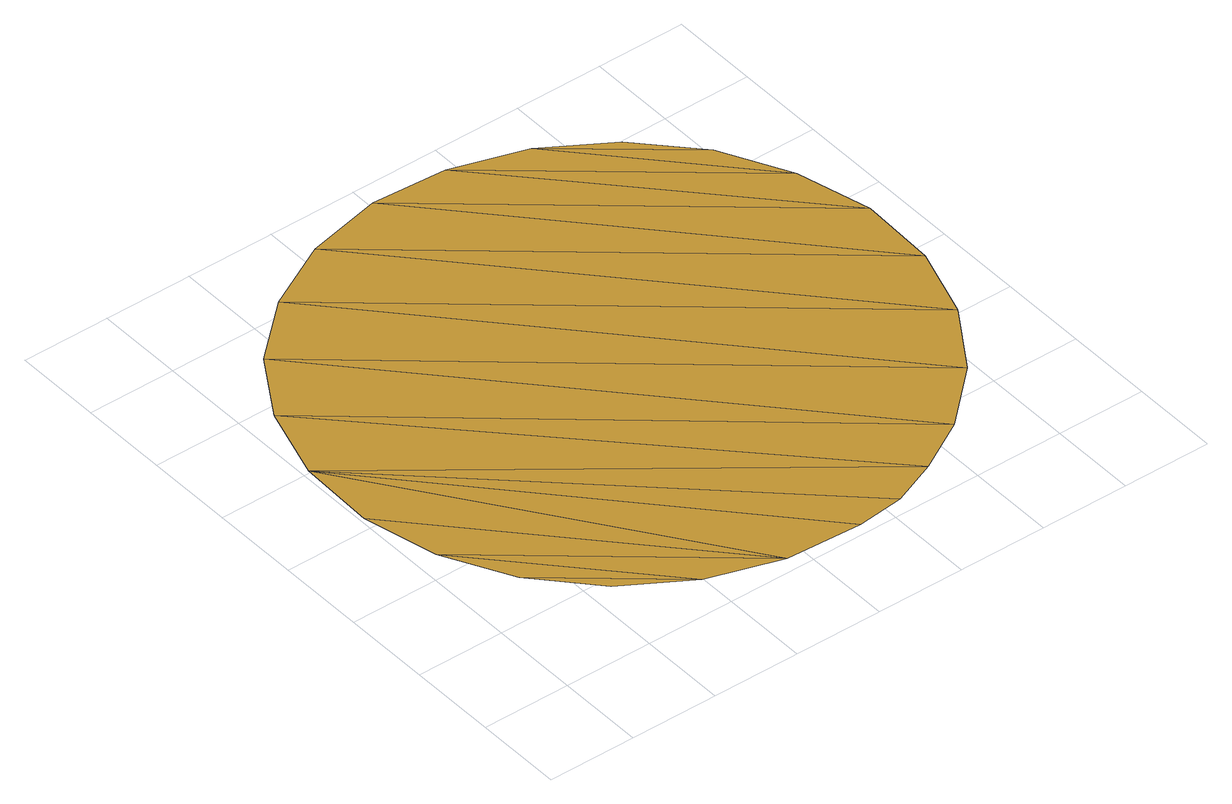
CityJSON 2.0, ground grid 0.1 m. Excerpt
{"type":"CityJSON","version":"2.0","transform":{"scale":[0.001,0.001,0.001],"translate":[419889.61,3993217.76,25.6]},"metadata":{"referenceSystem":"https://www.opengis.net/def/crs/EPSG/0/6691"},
"CityObjects":{
"cityfurniture1":{"type":"CityFurniture","attributes":{"class":"1030","function":"5610","DmGeometricAttribute.dmCode":"8140","DmGeometricAttribute.geometryType":"E5","DmGeometricAttribute.mapLevel":"2500","DmGeometricAttribute.shapeType":"0"},"geometry":[{"type":"MultiSurface","lod":"3","boundaries":[[[0,1,2]],[[1,3,2]],[[4,0,2]],[[2,5,6]],[[6,4,2]],[[6,7,8]],[[9,10,8]],[[7,9,8]],[[5,7,6]],[[11,12,13]],[[14,12,11]],[[15,16,17]],[[16,18,17]],[[19,13,20]],[[14,16,15]],[[18,21,17]],[[3,22,23]],[[24,20,23]],[[22,3,1]],[[22,24,23]],[[14,15,12]],[[19,20,24]],[[19,11,13]]]}]}
},
"vertices":[
[417,14,7],[468,35,7],[4,398,7],[30,483,7],[364,8,7],[1,310,7],[278,12,7],[21,225,7],[195,38,7],[61,149,7],[121,84,7],[665,285,3],[304,675,3],[218,655,4],[668,373,3],[390,671,2],[647,458,2],[474,645,2],[607,535,2],[638,202,4],[141,614,5],[547,599,2],[527,69,6],[76,556,6],[590,128,5]
]}
